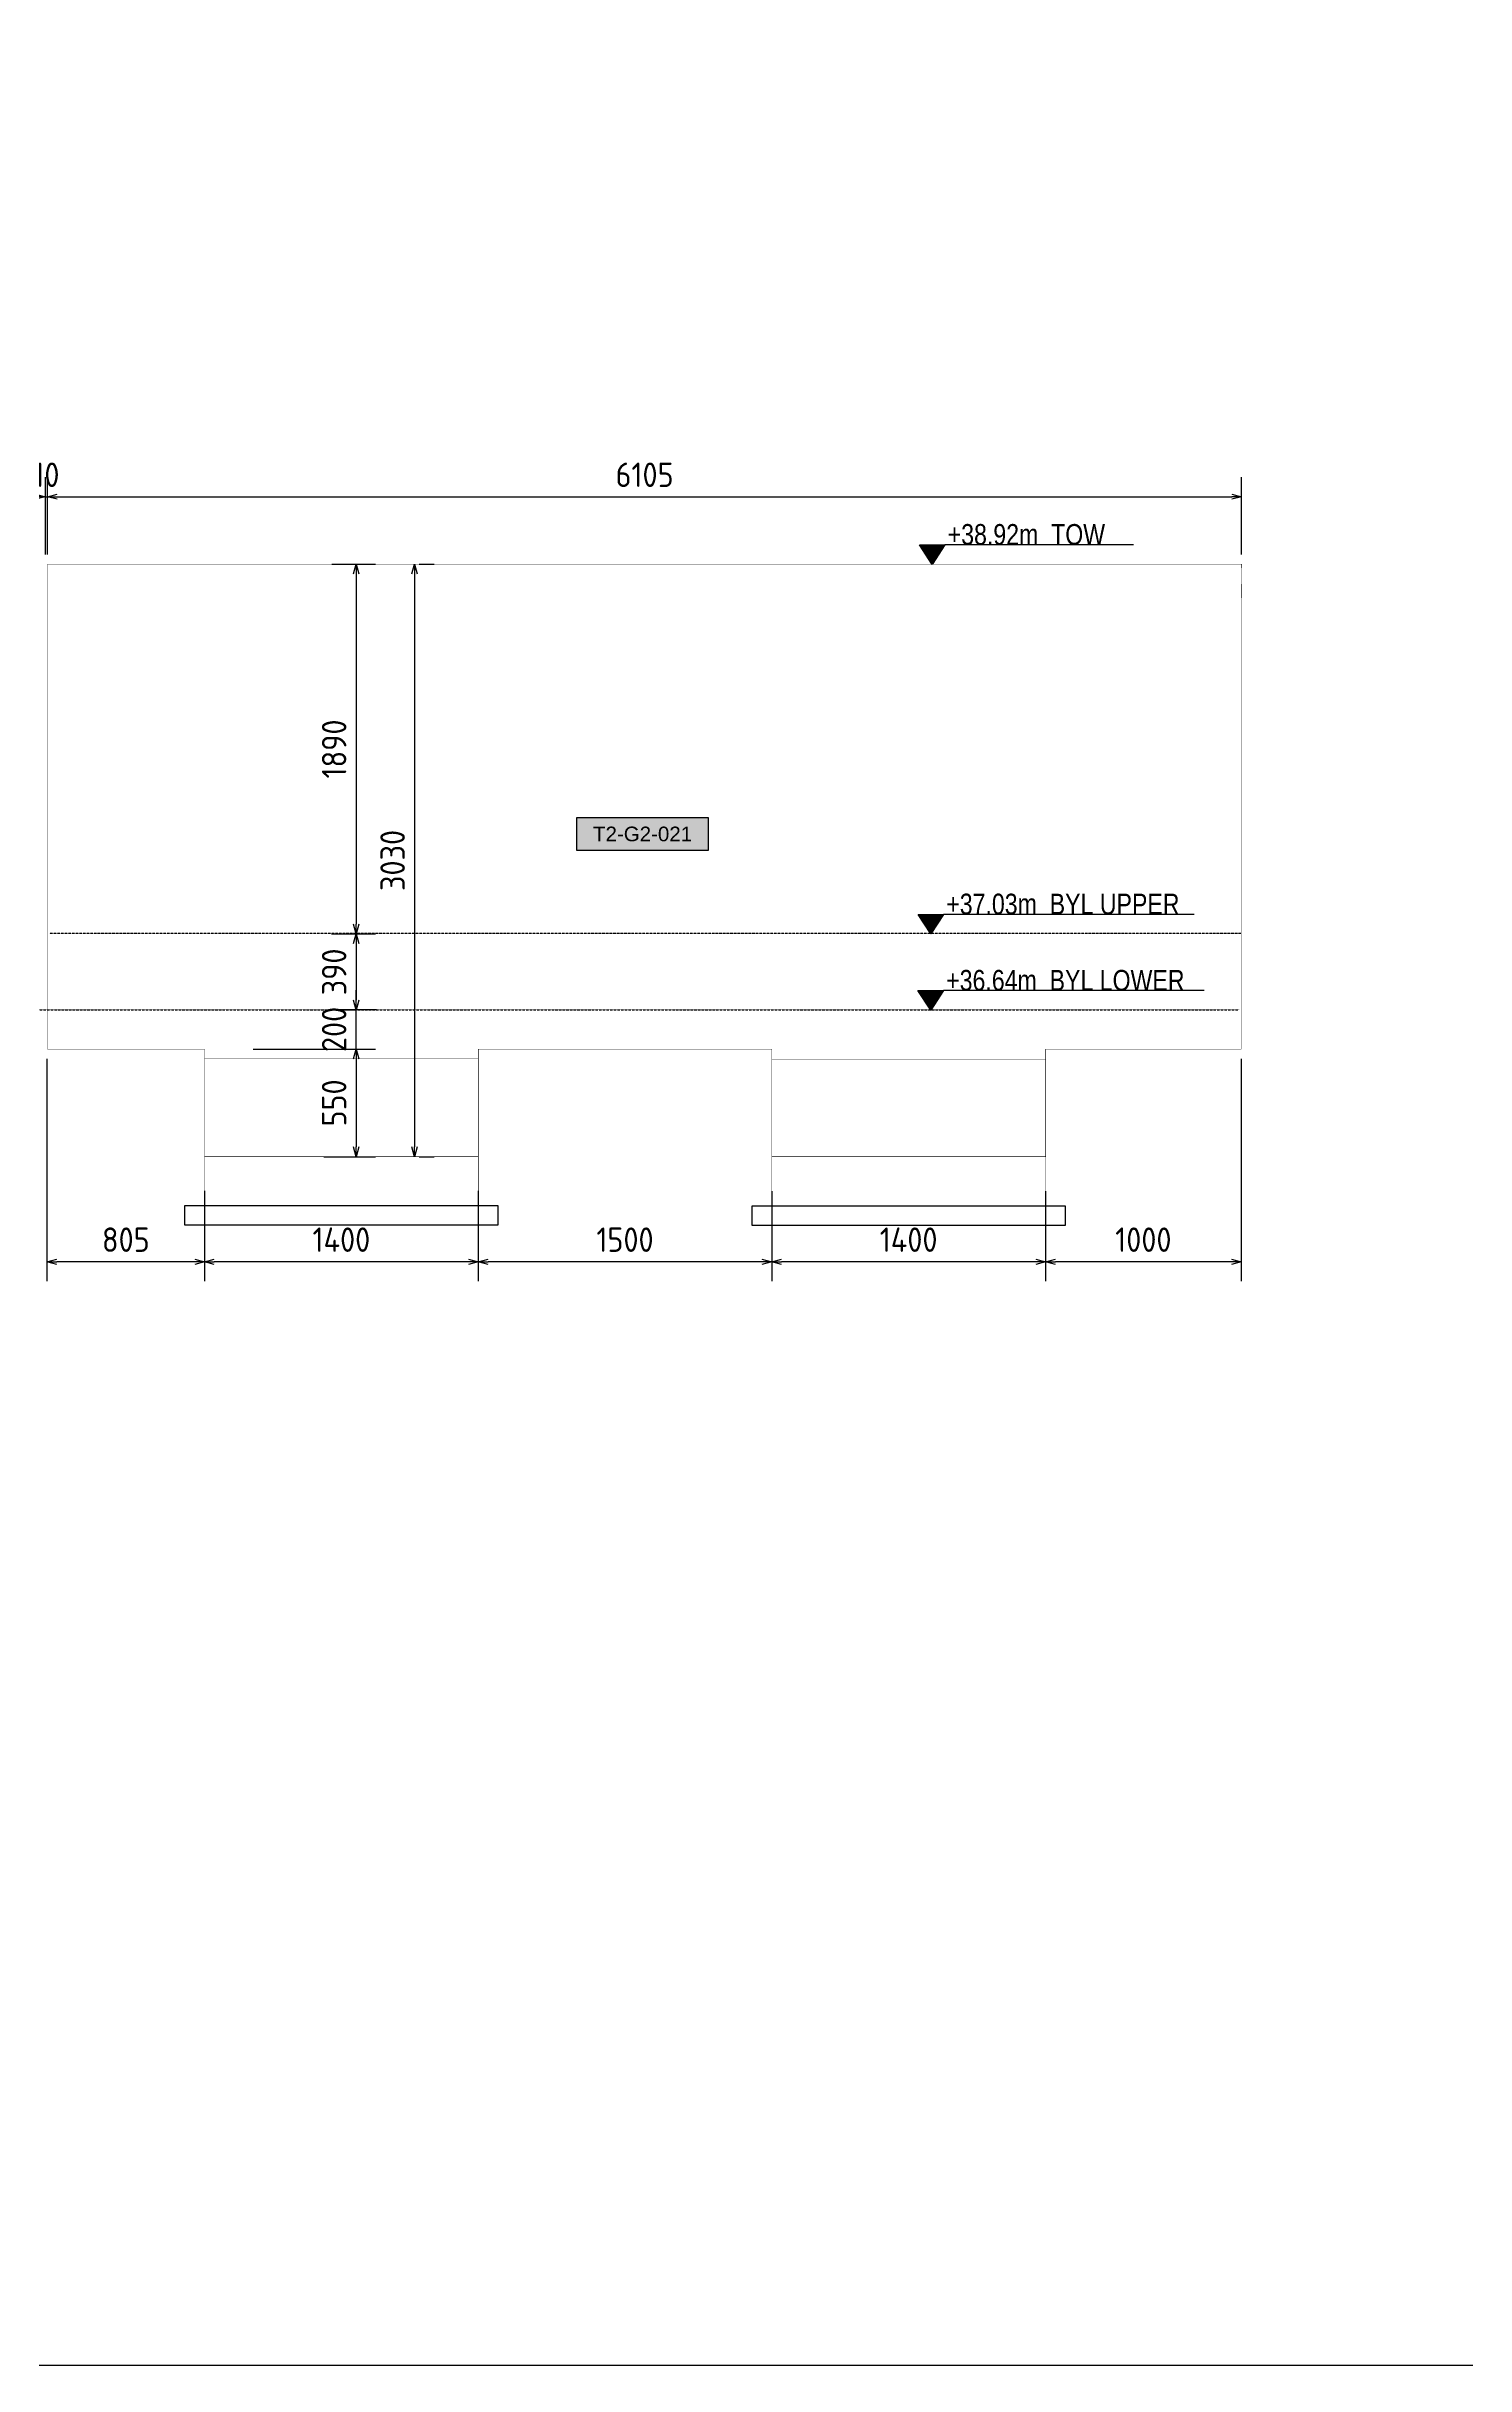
# Model space of a CAD drawing. Header units: centimetres. Extents: x -6122352 to 6876996, y -1694241 to 2592194.
# Drawn here: x 3426805 to 3434060, y 779040 to 790899 of the extents above; entities that cross this region are included whole.
import ezdxf
from ezdxf.enums import TextEntityAlignment as Align

# ---------------------------------------------------------------- set-up
doc = ezdxf.new("R2010")
doc.units = ezdxf.units.CM
doc.header["$MEASUREMENT"] = 0
doc.header["$PDMODE"] = 66
doc.header["$PDSIZE"] = 100
for name, pattern in [('CENTER', [2, 1.25, -0.25, 0.25, -0.25]), ('DASHED2', [0.375, 0.25, -0.125]), ('HIDDEN', [0.375, 0.25, -0.125])]:
    doc.linetypes.add(name, pattern=pattern)
doc.layers.get('Defpoints').update_dxf_attribs({"color": 255, "linetype": 'CENTER'})
for name, color, linetype in [('@MI-TYPE-01', 30, 'Continuous'), ('@MI-TYPE-02', 6, 'Continuous'), ('JML-Dimension', 1, 'Continuous'), ('PANEL-TAGS', 7, 'Continuous'), ('SECTION', 130, 'Continuous')]:
    doc.layers.add(name, color=color, linetype=linetype)
doc.styles.add('PANELTAG_STYLE', font='arial.ttf')
doc.styles.add('Schueco-BEMSTIL', font='isocpeur.ttf', dxfattribs={"width": 0.9})
doc.styles.add('txt-Pisa-std', font='arial.ttf', dxfattribs={"width": 0.8})
doc.dimstyles.new('MI- JWC-TXT-2.5 MM', dxfattribs={"dimscale": 1.5, "dimtxt": 2.5, "dimasz": 1, "dimexe": 2, "dimexo": 1, "dimgap": 1, "dimtad": 1, "dimdec": 0, "dimdsep": 46, "dimtxsty": 'Schueco-BEMSTIL', "dimblk": 'OPEN30', "dimcen": 0, "dimdle": 2, "dimclrd": 140, "dimclre": 8, "dimclrt": 40, "dimadec": 0, "dimazin": 2, "dimtfac": 1, "dimtdec": 0, "dimtix": 1, "dimtmove": 2, "dimatfit": 3, "dimldrblk": 'OPEN', "dimfxl": 2, "dimlwd": -1, "dimlwe": -1, "dimarcsym": 0})

# ---------------------------------------------------------------- blocks, each defined once
blk = doc.blocks.new('_Open30')
at = {"color": 0, "linetype": 'ByBlock', "lineweight": -2}
for p, q in [((-1, 0.27), (0, 0)), ((0, 0), (-1, -0.27)), ((0, 0), (-1, 0))]:
    blk.add_line(p, q, dxfattribs=at)
blk = doc.blocks.new('*D1545')
at = {"layer": '@MI-TYPE-01', "color": 8, "transparency": 16777216}
for p, q in [((3428265, 788251), (3428488, 788251)), ((3428262, 786361), (3428488, 786361))]:
    blk.add_line(p, q, dxfattribs=at)
at = {"layer": '@MI-TYPE-01', "color": 140, "transparency": 16777216}
blk.add_line((3428388, 788201), (3428388, 786411), dxfattribs=at)
at = {"layer": 'Defpoints', "color": 0, "transparency": 16777216}
for p in [(3428215, 788251), (3428212, 786361), (3428388, 786361)]:
    blk.add_point(p, dxfattribs=at)
at = {"layer": '@MI-TYPE-01', "color": 140, "transparency": 16777216, "xscale": 50, "yscale": 50, "zscale": 50}
for p, rotation in [((3428388, 788251), 90), ((3428388, 786361), 270)]:
    blk.add_blockref('_Open30', p, dxfattribs=dict(at, rotation=rotation))
at = {"layer": '@MI-TYPE-01', "color": 40, "transparency": 16777216, "insert": (3428276, 787306), "char_height": 125, "attachment_point": 5, "rotation": 90, "style": 'Schueco-BEMSTIL'}
blk.add_mtext('1890', dxfattribs=at)
blk = doc.blocks.new('_Open')
at = {"color": 0, "linetype": 'ByBlock', "lineweight": -2}
for p, q in [((-1, 0.2), (0, 0)), ((-1, -0.2), (0, 0)), ((0, 0), (-1, 0))]:
    blk.add_line(p, q, dxfattribs=at)
blk = doc.blocks.new('*D1546')
at = {"layer": '@MI-TYPE-01', "color": 8, "transparency": 16777216}
for p, q in [((3427862, 785771), (3428488, 785771)), ((3428223, 785221), (3428488, 785221))]:
    blk.add_line(p, q, dxfattribs=at)
at = {"layer": '@MI-TYPE-01', "color": 140, "transparency": 16777216}
blk.add_line((3428388, 785721), (3428388, 785271), dxfattribs=at)
at = {"layer": 'Defpoints', "color": 0, "transparency": 16777216}
for p in [(3427812, 785771), (3428173, 785221), (3428388, 785221)]:
    blk.add_point(p, dxfattribs=at)
at = {"layer": '@MI-TYPE-01', "color": 140, "transparency": 16777216, "xscale": 50, "yscale": 50, "zscale": 50}
for p, rotation in [((3428388, 785771), 90), ((3428388, 785221), 270)]:
    blk.add_blockref('_Open30', p, dxfattribs=dict(at, rotation=rotation))
at = {"layer": '@MI-TYPE-01', "color": 40, "transparency": 16777216, "insert": (3428276, 785496), "char_height": 125, "attachment_point": 5, "rotation": 90, "style": 'Schueco-BEMSTIL'}
blk.add_mtext('550', dxfattribs=at)
blk = doc.blocks.new('*D1547')
at = {"layer": '@MI-TYPE-01', "color": 140, "transparency": 16777216}
blk.add_line((3428687, 788201), (3428687, 785271), dxfattribs=at)
at = {"layer": '@MI-TYPE-01', "color": 8, "transparency": 16777216}
for p, q in [((3428710, 788251), (3428787, 788251)), ((3428710, 785221), (3428787, 785221))]:
    blk.add_line(p, q, dxfattribs=at)
at = {"layer": 'Defpoints', "color": 0, "transparency": 16777216}
for p in [(3428660, 788251), (3428660, 785221), (3428687, 785221)]:
    blk.add_point(p, dxfattribs=at)
at = {"layer": '@MI-TYPE-01', "color": 140, "transparency": 16777216, "xscale": 50, "yscale": 50, "zscale": 50}
for p, rotation in [((3428687, 788251), 90), ((3428687, 785221), 270)]:
    blk.add_blockref('_Open30', p, dxfattribs=dict(at, rotation=rotation))
at = {"layer": '@MI-TYPE-01', "color": 40, "transparency": 16777216, "insert": (3428575, 786736), "char_height": 125, "attachment_point": 5, "rotation": 90, "style": 'Schueco-BEMSTIL'}
blk.add_mtext('3030', dxfattribs=at)
blk = doc.blocks.new('*U1142')
at = {"layer": 'JML-Dimension'}
h = blk.add_hatch(color=10, dxfattribs=at)
h.dxf.hatch_style = 1
h.paths.add_polyline_path([(0, 0), (-1.54, 2.37), (1.54, 2.37)])
blk.add_line((24.31, 2.37), (1.54, 2.37), dxfattribs=at)
blk.add_lwpolyline([(0, 0), (-1.54, 2.37), (1.54, 2.37), (0, 0)], dxfattribs=at)
at = {"color": 5, "style": 'txt-Pisa-std', "width": 0.8}
blk.add_attdef('+0.0', text='', height=2.5, dxfattribs=at).set_placement((1.87, 2.37), align=Align.BOTTOM_LEFT)
blk = doc.blocks.new('*U1445')
at = {"layer": 'JML-Dimension'}
h = blk.add_hatch(color=10, dxfattribs=at)
h.dxf.hatch_style = 1
h.paths.add_polyline_path([(0, 0), (-1.54, 2.37), (1.54, 2.37)])
blk.add_line((31.81, 2.37), (1.54, 2.37), dxfattribs=at)
blk.add_lwpolyline([(0, 0), (-1.54, 2.37), (1.54, 2.37), (0, 0)], dxfattribs=at)
at = {"color": 5, "style": 'txt-Pisa-std', "width": 0.8}
blk.add_attdef('+0.0', text='', height=2.5, dxfattribs=at).set_placement((1.87, 2.37), align=Align.BOTTOM_LEFT)
blk = doc.blocks.new('*U1446')
at = {"layer": 'JML-Dimension'}
h = blk.add_hatch(color=10, dxfattribs=at)
h.dxf.hatch_style = 1
h.paths.add_polyline_path([(0, 0), (-1.54, 2.37), (1.54, 2.37)])
blk.add_line((33.03, 2.37), (1.54, 2.37), dxfattribs=at)
blk.add_lwpolyline([(0, 0), (-1.54, 2.37), (1.54, 2.37), (0, 0)], dxfattribs=at)
at = {"color": 5, "style": 'txt-Pisa-std', "width": 0.8}
blk.add_attdef('+0.0', text='', height=2.5, dxfattribs=at).set_placement((1.87, 2.37), align=Align.BOTTOM_LEFT)
blk = doc.blocks.new('*D1548')
at = {"layer": '@MI-TYPE-01', "color": 8, "transparency": 16777216}
for p, q in [((3428262, 786361), (3428488, 786361)), ((3428381, 785971), (3428288, 785971))]:
    blk.add_line(p, q, dxfattribs=at)
at = {"layer": '@MI-TYPE-01', "color": 140, "transparency": 16777216}
blk.add_line((3428388, 786311), (3428388, 786021), dxfattribs=at)
at = {"layer": 'Defpoints', "color": 0, "transparency": 16777216}
for p in [(3428212, 786361), (3428388, 785971), (3428431, 785971)]:
    blk.add_point(p, dxfattribs=at)
at = {"layer": '@MI-TYPE-01', "color": 140, "transparency": 16777216, "xscale": 50, "yscale": 50, "zscale": 50}
for p, rotation in [((3428388, 786361), 90), ((3428388, 785971), 270)]:
    blk.add_blockref('_Open30', p, dxfattribs=dict(at, rotation=rotation))
at = {"layer": '@MI-TYPE-01', "color": 40, "transparency": 16777216, "insert": (3428276, 786166), "char_height": 125, "attachment_point": 5, "rotation": 90, "style": 'Schueco-BEMSTIL'}
blk.add_mtext('390', dxfattribs=at)
blk = doc.blocks.new('T2-ELE FT')
at = {"color": 12, "linetype": 'HIDDEN', "ltscale": 5, "const_width": 2}
blk.add_lwpolyline([(30306558, 1676366), (30306558, 1676866), (30307958, 1676866), (30307958, 1676366)], dxfattribs=at)
at = {"color": 12, "ltscale": 20, "const_width": 2}
blk.add_lwpolyline([(30306558, 1676366), (30307958, 1676366), (30307958, 1676116), (30306558, 1676116)], close=True, dxfattribs=at)
at = {"color": 8, "ltscale": 20}
blk.add_lwpolyline([(30306458, 1676116), (30308058, 1676116), (30308058, 1676016), (30306458, 1676016)], close=True, dxfattribs=at)
blk = doc.blocks.new('*D1707')
at = {"layer": '@MI-TYPE-01', "color": 8, "transparency": 16777216}
for p, q in [((3432913, 785721), (3432913, 784584)), ((3431913, 785045), (3431913, 784584))]:
    blk.add_line(p, q, dxfattribs=at)
at = {"layer": '@MI-TYPE-01', "color": 140, "transparency": 16777216}
blk.add_line((3432863, 784684), (3431963, 784684), dxfattribs=at)
at = {"layer": 'Defpoints', "color": 0, "transparency": 16777216}
for p in [(3432913, 785771), (3431913, 785095), (3431913, 784684)]:
    blk.add_point(p, dxfattribs=at)
at = {"layer": '@MI-TYPE-01', "color": 140, "transparency": 16777216, "xscale": 50, "yscale": 50, "zscale": 50, "rotation": 180}
blk.add_blockref('_Open30', (3431913, 784684), dxfattribs=at)
at = {"layer": '@MI-TYPE-01', "color": 140, "transparency": 16777216, "xscale": 50, "yscale": 50, "zscale": 50}
blk.add_blockref('_Open30', (3432913, 784684), dxfattribs=at)
at = {"layer": '@MI-TYPE-01', "color": 40, "transparency": 16777216, "insert": (3432413, 784797), "char_height": 125, "attachment_point": 5, "style": 'Schueco-BEMSTIL'}
blk.add_mtext('1000', dxfattribs=at)
blk = doc.blocks.new('*D1708')
at = {"layer": '@MI-TYPE-01', "color": 8, "transparency": 16777216}
for p, q in [((3430513, 785045), (3430513, 784584)), ((3431913, 785045), (3431913, 784584))]:
    blk.add_line(p, q, dxfattribs=at)
at = {"layer": '@MI-TYPE-01', "color": 140, "transparency": 16777216}
blk.add_line((3431863, 784684), (3430563, 784684), dxfattribs=at)
at = {"layer": 'Defpoints', "color": 0, "transparency": 16777216}
for p in [(3430513, 785095), (3431913, 785095), (3430513, 784684)]:
    blk.add_point(p, dxfattribs=at)
at = {"layer": '@MI-TYPE-01', "color": 140, "transparency": 16777216, "xscale": 50, "yscale": 50, "zscale": 50, "rotation": 180}
blk.add_blockref('_Open30', (3430513, 784684), dxfattribs=at)
at = {"layer": '@MI-TYPE-01', "color": 140, "transparency": 16777216, "xscale": 50, "yscale": 50, "zscale": 50}
blk.add_blockref('_Open30', (3431913, 784684), dxfattribs=at)
at = {"layer": '@MI-TYPE-01', "color": 40, "transparency": 16777216, "insert": (3431213, 784797), "char_height": 125, "attachment_point": 5, "style": 'Schueco-BEMSTIL'}
blk.add_mtext('1400', dxfattribs=at)
blk = doc.blocks.new('*D1709')
at = {"layer": '@MI-TYPE-01', "color": 8, "transparency": 16777216}
for p, q in [((3429013, 785046), (3429013, 784584)), ((3430513, 785045), (3430513, 784584))]:
    blk.add_line(p, q, dxfattribs=at)
at = {"layer": '@MI-TYPE-01', "color": 140, "transparency": 16777216}
blk.add_line((3430463, 784684), (3429063, 784684), dxfattribs=at)
at = {"layer": 'Defpoints', "color": 0, "transparency": 16777216}
for p in [(3429013, 785096), (3430513, 785095), (3429013, 784684)]:
    blk.add_point(p, dxfattribs=at)
at = {"layer": '@MI-TYPE-01', "color": 140, "transparency": 16777216, "xscale": 50, "yscale": 50, "zscale": 50, "rotation": 180}
blk.add_blockref('_Open30', (3429013, 784684), dxfattribs=at)
at = {"layer": '@MI-TYPE-01', "color": 140, "transparency": 16777216, "xscale": 50, "yscale": 50, "zscale": 50}
blk.add_blockref('_Open30', (3430513, 784684), dxfattribs=at)
at = {"layer": '@MI-TYPE-01', "color": 40, "transparency": 16777216, "insert": (3429763, 784797), "char_height": 125, "attachment_point": 5, "style": 'Schueco-BEMSTIL'}
blk.add_mtext('1500', dxfattribs=at)
blk = doc.blocks.new('*D1710')
at = {"layer": '@MI-TYPE-01', "color": 8, "transparency": 16777216}
for p, q in [((3427613, 785046), (3427613, 784584)), ((3429013, 785046), (3429013, 784584))]:
    blk.add_line(p, q, dxfattribs=at)
at = {"layer": '@MI-TYPE-01', "color": 140, "transparency": 16777216}
blk.add_line((3428963, 784684), (3427663, 784684), dxfattribs=at)
at = {"layer": 'Defpoints', "color": 0, "transparency": 16777216}
for p in [(3427613, 785096), (3429013, 785096), (3427613, 784684)]:
    blk.add_point(p, dxfattribs=at)
at = {"layer": '@MI-TYPE-01', "color": 140, "transparency": 16777216, "xscale": 50, "yscale": 50, "zscale": 50, "rotation": 180}
blk.add_blockref('_Open30', (3427613, 784684), dxfattribs=at)
at = {"layer": '@MI-TYPE-01', "color": 140, "transparency": 16777216, "xscale": 50, "yscale": 50, "zscale": 50}
blk.add_blockref('_Open30', (3429013, 784684), dxfattribs=at)
at = {"layer": '@MI-TYPE-01', "color": 40, "transparency": 16777216, "insert": (3428313, 784797), "char_height": 125, "attachment_point": 5, "style": 'Schueco-BEMSTIL'}
blk.add_mtext('1400', dxfattribs=at)
blk = doc.blocks.new('*D1711')
at = {"layer": '@MI-TYPE-01', "color": 8, "transparency": 16777216}
for p, q in [((3426808, 785721), (3426808, 784584)), ((3427613, 785046), (3427613, 784584))]:
    blk.add_line(p, q, dxfattribs=at)
at = {"layer": '@MI-TYPE-01', "color": 140, "transparency": 16777216}
blk.add_line((3427563, 784684), (3426858, 784684), dxfattribs=at)
at = {"layer": 'Defpoints', "color": 0, "transparency": 16777216}
for p in [(3426808, 785771), (3427613, 785096), (3426808, 784684)]:
    blk.add_point(p, dxfattribs=at)
at = {"layer": '@MI-TYPE-01', "color": 140, "transparency": 16777216, "xscale": 50, "yscale": 50, "zscale": 50, "rotation": 180}
blk.add_blockref('_Open30', (3426808, 784684), dxfattribs=at)
at = {"layer": '@MI-TYPE-01', "color": 140, "transparency": 16777216, "xscale": 50, "yscale": 50, "zscale": 50}
blk.add_blockref('_Open30', (3427613, 784684), dxfattribs=at)
at = {"layer": '@MI-TYPE-01', "color": 40, "transparency": 16777216, "insert": (3427211, 784797), "char_height": 125, "attachment_point": 5, "style": 'Schueco-BEMSTIL'}
blk.add_mtext('805', dxfattribs=at)
blk = doc.blocks.new('*D1712')
at = {"layer": '@MI-TYPE-01', "color": 140, "transparency": 16777216}
for p, q in [((3428388, 786022), (3428388, 786072)), ((3428388, 785771), (3428388, 785972)), ((3428388, 785721), (3428388, 785671))]:
    blk.add_line(p, q, dxfattribs=at)
at = {"layer": '@MI-TYPE-01', "color": 8, "transparency": 16777216}
for p, q in [((3428493, 785972), (3428288, 785972)), ((3427862, 785771), (3428488, 785771))]:
    blk.add_line(p, q, dxfattribs=at)
at = {"layer": 'Defpoints', "color": 0, "transparency": 16777216}
for p in [(3428388, 785972), (3428543, 785972), (3427812, 785771)]:
    blk.add_point(p, dxfattribs=at)
at = {"layer": '@MI-TYPE-01', "color": 140, "transparency": 16777216, "xscale": 50, "yscale": 50, "zscale": 50}
for p, rotation in [((3428388, 785972), 270), ((3428388, 785771), 90)]:
    blk.add_blockref('_Open30', p, dxfattribs=dict(at, rotation=rotation))
at = {"layer": '@MI-TYPE-01', "color": 40, "transparency": 16777216, "insert": (3428276, 785872), "char_height": 125, "attachment_point": 5, "rotation": 90, "style": 'Schueco-BEMSTIL'}
blk.add_mtext('200', dxfattribs=at)
blk = doc.blocks.new('*D1713')
at = {"layer": '@MI-TYPE-01', "color": 8, "transparency": 16777216}
for p, q in [((3426800, 788301), (3426800, 788696)), ((3426810, 788301), (3426810, 788696))]:
    blk.add_line(p, q, dxfattribs=at)
at = {"layer": '@MI-TYPE-01', "color": 140, "transparency": 16777216}
for p, q in [((3426750, 788596), (3426700, 788596)), ((3426800, 788596), (3426810, 788596)), ((3426860, 788596), (3426910, 788596))]:
    blk.add_line(p, q, dxfattribs=at)
at = {"layer": 'Defpoints', "color": 0, "transparency": 16777216}
for p in [(3426810, 788596), (3426800, 788251), (3426810, 788251)]:
    blk.add_point(p, dxfattribs=at)
at = {"layer": '@MI-TYPE-01', "color": 140, "transparency": 16777216, "xscale": 50, "yscale": 50, "zscale": 50}
blk.add_blockref('_Open30', (3426800, 788596), dxfattribs=at)
at = {"layer": '@MI-TYPE-01', "color": 140, "transparency": 16777216, "xscale": 50, "yscale": 50, "zscale": 50, "rotation": 180}
blk.add_blockref('_Open30', (3426810, 788596), dxfattribs=at)
at = {"layer": '@MI-TYPE-01', "color": 40, "transparency": 16777216, "insert": (3426805, 788708), "char_height": 125, "attachment_point": 5, "style": 'Schueco-BEMSTIL'}
blk.add_mtext('10', dxfattribs=at)
blk = doc.blocks.new('*D1714')
at = {"layer": '@MI-TYPE-01', "color": 8, "transparency": 16777216}
for p, q in [((3426810, 788301), (3426810, 788696)), ((3432915, 788301), (3432915, 788696))]:
    blk.add_line(p, q, dxfattribs=at)
at = {"layer": '@MI-TYPE-01', "color": 140, "transparency": 16777216}
blk.add_line((3426860, 788596), (3432865, 788596), dxfattribs=at)
at = {"layer": 'Defpoints', "color": 0, "transparency": 16777216}
for p in [(3432915, 788596), (3426810, 788251), (3432915, 788251)]:
    blk.add_point(p, dxfattribs=at)
at = {"layer": '@MI-TYPE-01', "color": 140, "transparency": 16777216, "xscale": 50, "yscale": 50, "zscale": 50, "rotation": 180}
blk.add_blockref('_Open30', (3426810, 788596), dxfattribs=at)
at = {"layer": '@MI-TYPE-01', "color": 140, "transparency": 16777216, "xscale": 50, "yscale": 50, "zscale": 50}
blk.add_blockref('_Open30', (3432915, 788596), dxfattribs=at)
at = {"layer": '@MI-TYPE-01', "color": 40, "transparency": 16777216, "insert": (3429863, 788708), "char_height": 125, "attachment_point": 5, "style": 'Schueco-BEMSTIL'}
blk.add_mtext('6105', dxfattribs=at)
blk = doc.blocks.new('PANELTAG')
at = {"layer": 'PANEL-TAGS', "color": 1}
blk.add_lwpolyline([(-13.5, -3.3), (13.5, -3.3), (13.5, 3.3), (-13.5, 3.3)], close=True, dxfattribs=at)
at = {"layer": 'PANEL-TAGS', "color": 40, "true_color": 0xffd700}
blk.add_solid([(-13.5, -3.3), (13.5, -3.3), (-13.5, 3.3), (13.5, 3.3)], dxfattribs=at)
at = {"layer": 'PANEL-TAGS', "color": 5, "style": 'PANELTAG_STYLE'}
blk.add_attdef('TAGNO', text='', height=3, dxfattribs=at).set_placement((0, 0), align=Align.CENTER)

msp = doc.modelspace()

# ---------------------------------------------------------------- linework, layer by layer
msp.add_lwpolyline([(3278170.28592, 802757.28808), (3588252.33865, 802757.28808), (3588252.33865, 779039.77254), (3278170.28592, 779039.77254)], close=True)
at = {"layer": '@MI-TYPE-01', "const_width": 2.5}
msp.add_lwpolyline([(3432915.32519, 788251.32789), (3426810.32519, 788251.32789), (3426810.32519, 785771.4274), (3427613.32519, 785771.4274), (3427613.32519, 785221.4274), (3429013.32519, 785221.4274), (3429013.32519, 785771.4274), (3430513.32519, 785771.4274), (3430513.32519, 785221.4274), (3431913.32519, 785221.4274), (3431913.32519, 785771.4274), (3432913.32519, 785771.4274), (3432913.32519, 788071.32789)], close=True, dxfattribs=at)
at = {"layer": '@MI-TYPE-02', "color": 160, "linetype": 'DASHED2', "ltscale": 5}
for points in [[(3432913.32519, 786362.67761), (3426822.32519, 786362.67761)], [(3390765.53745, 785972.67765), (3432903.32519, 785972.67765)]]:
    msp.add_lwpolyline(points, dxfattribs=at)

# ---------------------------------------------------------------- block references
at = {"color": 2}
for p in [(-26878944.83637, -891144.44637), (-26876044.83637, -891145.79608)]:
    msp.add_blockref('T2-ELE FT', p, dxfattribs=at)
at = {"layer": 'PANEL-TAGS'}
ref = msp.add_blockref('PANELTAG', (3429852.76129, 786871.47904), dxfattribs=dict(at, xscale=25, yscale=25, zscale=25))
ref.add_attrib('TAGNO', 'T2-G2-021', dxfattribs={"color": 5, "height": 75, "style": 'PANELTAG_STYLE'}).set_placement((3429852.76129, 786871.47904), align=Align.MIDDLE_CENTER)
at = {"layer": 'SECTION', "color": 6}
ref = msp.add_blockref('*U1142', (3431333.5564, 788249.97818), dxfattribs=dict(at, xscale=42.30147098076819, yscale=42.30147098076819, zscale=42.30147098076819))
ref.add_attrib('+0.0', '+38.92m  TOW', (3431412.68505, 788350.23524), dxfattribs={"layer": 'JML-Dimension', "color": 5, "height": 105.7536775, "style": 'txt-Pisa-std', "width": 0.8})
ref = msp.add_blockref('*U1445', (3431326.26291, 786360.24812), dxfattribs=dict(at, xscale=42.30147098076819, yscale=42.30147098076819, zscale=42.30147098076819))
ref.add_attrib('+0.0', '+37.03m  BYL UPPER', (3431405.39155, 786460.50519), dxfattribs={"layer": 'JML-Dimension', "color": 5, "height": 105.7536775, "style": 'txt-Pisa-std', "width": 0.8})
ref = msp.add_blockref('*U1446', (3431325.7229, 785970.24816), dxfattribs=dict(at, xscale=42.30147098076819, yscale=42.30147098076819, zscale=42.30147098076819))
ref.add_attrib('+0.0', '+36.64m  BYL LOWER', (3431404.85155, 786070.50523), dxfattribs={"layer": 'JML-Dimension', "color": 5, "height": 105.7536775, "style": 'txt-Pisa-std', "width": 0.8})

# ---------------------------------------------------------------- dimensions: what is measured, and where the dimension line sits
at = {"layer": '@MI-TYPE-01'}
for base, p1, p2, picture, middle in [((3426810.32519, 788595.54934), (3426800.32519, 788251.32789), (3426810.32519, 788251.32789), '*D1713', (3426805.32519, 788708.04934)), ((3432915.32519, 788595.54934), (3426810.32519, 788251.32789), (3432915.32519, 788251.32789), '*D1714', (3429862.82519, 788708.04934))]:
    dim = msp.add_linear_dim(base=base, p1=p1, p2=p2, dimstyle='MI- JWC-TXT-2.5 MM', dxfattribs=at)
    dim.commit()
    dim.dimension.update_dxf_attribs({"geometry": picture, "text_midpoint": middle})
for base, p1, p2, angle, picture, middle in [((3428388.23229, 786361.32789), (3428215.00971, 788251.32789), (3428212.31436, 786361.32789), 90, '*D1545', (3428275.73229, 787306.32789)), ((3428687.09464, 785221.4274), (3428660.24291, 788251.32789), (3428660.24291, 785221.4274), 90, '*D1547', (3428574.59464, 786736.37764)), ((3428388.23229, 785971.32794), (3428212.31436, 786361.32789), (3428430.86394, 785971.32794), 90, '*D1548', (3428275.73229, 786166.32791)), ((3428388.23229, 785971.67765), (3427812.32519, 785771.4274), (3428543.23846, 785971.67765), 90, '*D1712', (3428275.73229, 785871.55252)), ((3426808.32519, 784684.25759), (3427613.32519, 785096.4274), (3426808.32519, 785771.4274), 180, '*D1711', (3427210.82519, 784796.75759)), ((3428388.23229, 785221.4274), (3427812.32519, 785771.4274), (3428172.7332, 785221.4274), 90, '*D1546', (3428275.73229, 785496.4274)), ((3431913.32519, 784684.25759), (3432913.32519, 785771.4274), (3431913.32519, 785095.07768), 180, '*D1707', (3432413.32519, 784796.75759)), ((3427613.32519, 784684.25759), (3429013.32519, 785096.4274), (3427613.32519, 785096.4274), 180, '*D1710', (3428313.32519, 784796.75759)), ((3429013.32519, 784684.25759), (3430513.32519, 785095.07768), (3429013.32519, 785096.4274), 180, '*D1709', (3429763.32519, 784796.75759)), ((3430513.32519, 784684.25759), (3431913.32519, 785095.07768), (3430513.32519, 785095.07768), 180, '*D1708', (3431213.32519, 784796.75759))]:
    dim = msp.add_linear_dim(base=base, p1=p1, p2=p2, angle=angle, dimstyle='MI- JWC-TXT-2.5 MM', dxfattribs=at)
    dim.commit()
    dim.dimension.update_dxf_attribs({"geometry": picture, "text_midpoint": middle})

doc.saveas('drawing.dxf')
